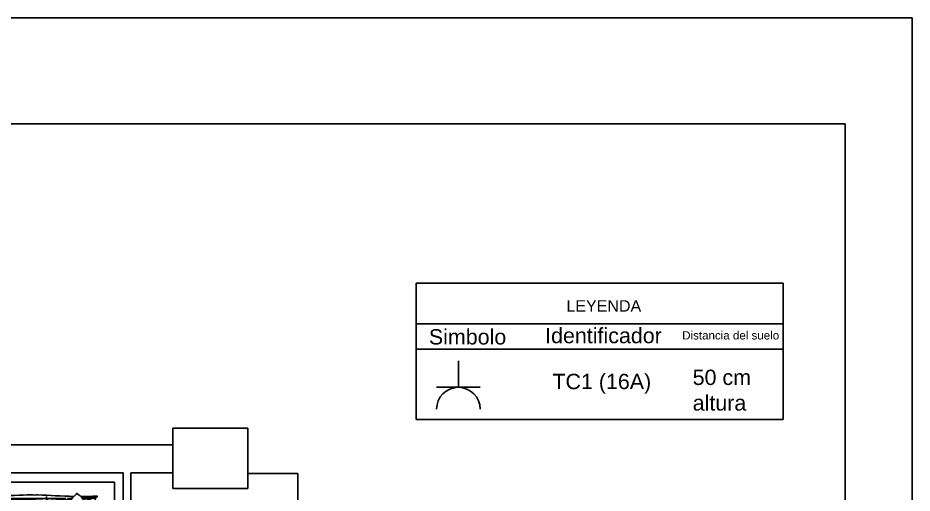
# Model space of a CAD drawing. Header units: millimetres. Extents: x 2377 to 4712, y -254 to 3188.
# Drawn here: x 4555 to 4681.5, y 1527 to 1594.2 of the extents above; entities that cross this region are included whole.
import ezdxf

# ---------------------------------------------------------------- set-up
doc = ezdxf.new("R2010")
doc.units = ezdxf.units.MM
doc.set_wipeout_variables(frame=1)
doc.linetypes.add('ACAD_ISO03W100', pattern=[30, 12, -18])
doc.layers.add('Mobiliario', color=254, linetype='Continuous')
doc.styles.get("Standard").update_dxf_attribs({"font": 'arial.ttf'})

# ---------------------------------------------------------------- blocks, each defined once
blk = doc.blocks.new('sl06-3')
blk.add_wipeout([(-1.097, 0), (-1.097, -0.785), (-1.004, -0.785), (-1.004, -0.826), (-0.998, -0.841), (-0.984, -0.846), (0.984, -0.846), (0.998, -0.841), (1.004, -0.826), (1.004, -0.785), (1.097, -0.785), (1.097, 0)])
for p, q in [((-1.097, 0), (0.187, 0)), ((-1.097, 0), (-1.097, -0.785)), ((1.097, 0), (0.187, 0)), ((1.097, 0), (1.097, -0.785)), ((-0.325, -0.163), (-0.325, -0.835)), ((0.325, -0.163), (0.325, -0.835)), ((-1.097, -0.785), (-0.911, -0.785)), ((-1.004, -0.785), (-1.004, -0.826)), ((1.097, -0.785), (0.911, -0.785)), ((1.004, -0.785), (1.004, -0.826)), ((-0.984, -0.846), (0.984, -0.846))]:
    blk.add_line(p, q)
for centre, radius, start, end in [((-0.911, -0.194), 0.0345, 350.3176, 84.0619), ((-0.69, -0.375), 0.216, 124.6365, 177.075), ((-0.734, 3.522), 3.685, 267.4551, 270.2867), ((-0.878, -0.16), 0.0199, 180, 270.2728), ((-3.416, -0.176), 2.538, 357.8878, 359.4607), ((-0.835, -7.469), 7.289, 89.1804, 90.3362), ((-0.582, 2.269), 2.466, 263.1189, 266.3413), ((-0.909, -0.461), 0.281, 57.5154, 70.1262), ((-0.561, -0.315), 0.216, 118.6365, 171.075), ((-0.832, -0.361), 0.281, 14.6616, 56.5316), ((-0.91, 27.813), 27.977, 270.565, 272.1795), ((-0.835, -7.469), 7.289, 87.8611, 88.2702), ((-0.582, 2.269), 2.466, 269.4986, 276.0002), ((-0.253, -43.628), 43.444, 89.3664, 90.3826), ((4.318, -0.535), 4.643, 175.6133, 183.6304), ((0.003, 3.161), 3.361, 264.4086, 275.4919), ((0.331, 1.193), 1.348, 262.4802, 263.9065), ((0.044, 1.193), 1.348, 276.0935, 277.5198), ((0.779, 7.538), 7.701, 265.8451, 268.9224), ((0.423, -7.178), 6.994, 89.0148, 91.5985), ((4.967, -0.535), 4.643, 175.6133, 183.6304), ((0.587, 2.191), 2.389, 264.0009, 270.3979), ((0.832, -0.361), 0.281, 123.4684, 165.3384), ((0.835, -7.469), 7.289, 91.7298, 92.1389), ((0.561, -0.315), 0.216, 8.925, 61.3635), ((0.734, 3.522), 3.685, 269.7133, 272.5449), ((0.835, -7.469), 7.289, 89.6638, 90.8196), ((0.587, 2.191), 2.389, 273.6594, 276.9846), ((0.909, -0.461), 0.281, 109.8738, 122.4846), ((0.69, -0.375), 0.216, 2.925, 55.3635), ((0.911, -0.194), 0.0345, 95.9381, 189.6824), ((3.416, -0.176), 2.538, 180.5393, 182.1122), ((0.878, -0.16), 0.0199, 269.7272, 0), ((-0.713, -0.421), 0.169, 102.9198, 157.8067), ((-0.775, -0.218), 0.226, 277.5785, 341.9977), ((-0.925, -0.236), 0.281, 313.1105, 354.9805), ((-0.952, -0.282), 0.281, 322.0792, 3.9492), ((0.775, -0.218), 0.226, 198.0023, 262.4215), ((0.925, -0.236), 0.281, 185.0195, 226.8895), ((0.952, -0.282), 0.281, 176.0508, 217.9208), ((0.713, -0.421), 0.169, 22.1933, 77.0802), ((-0.83, -0.496), 0.169, 108.9198, 163.8067), ((-0.691, -0.225), 0.222, 216.585, 270.1295), ((0.691, -0.225), 0.222, 269.8705, 323.415), ((0.83, -0.496), 0.169, 16.1933, 71.0802), ((-1.081, -0.596), 0.179, 285.638, 32.2993), ((-0.828, -0.299), 0.222, 222.585, 276.1295), ((-1.063, -0.35), 0.281, 329.6739, 345.032), ((-0.886, -0.309), 0.226, 291.1732, 322.6277), ((0.886, -0.309), 0.226, 217.3723, 248.8268), ((1.063, -0.35), 0.281, 194.968, 210.3261), ((0.828, -0.299), 0.222, 263.8705, 317.415), ((1.081, -0.596), 0.179, 147.7007, 254.362), ((6.398, -0.722), 7.289, 178.3493, 180.3362), ((-6.398, -0.722), 7.289, 359.6638, 1.6507), ((-0.927, 1.876), 2.649, 266.4089, 270.8584), ((-0.911, -0.765), 0.0199, 270, 0.2728), ((0.927, 1.876), 2.649, 269.1416, 273.5911), ((0.911, -0.765), 0.0199, 179.7272, 270), ((-0.984, -0.826), 0.0199, 180, 270), ((0.984, -0.826), 0.0199, 270, 0)]:
    blk.add_arc(centre, radius, start, end)
for p in [(-0.325, -0.835), (0.325, -0.835)]:
    blk.add_point(p)

msp = doc.modelspace()

# ---------------------------------------------------------------- linework, layer by layer
at = {"transparency": 33554687}
for p, q in [((4261.46, 1594.22), (4681.46, 1594.22)), ((4681.46, 1594.22), (4681.46, 1297.22)), ((4681.46, 1594.22), (4681.46, 1579.22)), ((4276.51, 1579.22), (4672, 1579.22)), ((4672, 1317.22), (4672, 1579.22)), ((4611.33, 1556.71), (4611.33, 1537.41)), ((4663.21, 1556.71), (4663.21, 1537.41)), ((4617.29, 1545.71), (4617.29, 1541.95)), ((4620.38, 1541.95), (4614.2, 1541.95)), ((4617.29, 1541.95), (4620.38, 1541.95)), ((4611.33, 1537.41), (4663.21, 1537.41)), ((4587.53, 1536.16), (4576.9, 1536.16)), ((4576.9, 1536.16), (4576.9, 1527.65)), ((4587.53, 1529.77), (4587.53, 1536.16)), ((4576.9, 1533.83), (4535.6, 1533.83)), ((4569.89, 1529.85), (4539.63, 1529.85)), ((4569.89, 1523.33), (4569.89, 1529.85)), ((4570.95, 1524), (4570.95, 1529.85)), ((4576.9, 1529.85), (4570.95, 1529.85)), ((4594.59, 1529.77), (4587.53, 1529.77)), ((4587.53, 1527.65), (4587.53, 1529.77)), ((4594.59, 1505.87), (4594.59, 1529.77)), ((4576.9, 1527.65), (4587.53, 1527.65))]:
    msp.add_line(p, q, dxfattribs=at)
at = {"ltscale": 0.4, "transparency": 33554687}
for p, q in [((4611.33, 1556.71), (4663.21, 1556.71)), ((4611.33, 1550.95), (4663.21, 1550.95)), ((4611.33, 1547.34), (4663.21, 1547.34))]:
    msp.add_line(p, q, dxfattribs=at)
at = {"color": 7, "true_color": 0xffffff, "transparency": 33554687}
for p, q in [((4617.29, 1541.95), (4617.29, 1545.71)), ((4614.2, 1541.95), (4620.38, 1541.95))]:
    msp.add_line(p, q, dxfattribs=at)
msp.add_arc((4617.29, 1538.86), 3.09, 359.9999, 179.9999, dxfattribs=at)
at = {"transparency": 33554687}
msp.add_arc((4617.29, 1538.86), 3.09, 359.9999, 179.9999, dxfattribs=at)

# ---------------------------------------------------------------- block references
at = {"layer": 'Mobiliario', "transparency": 33554687, "xscale": 12.41613580110048, "yscale": 12.41613580110048, "zscale": 12.41613580110048}
msp.add_blockref('sl06-3', (4555.02, 1528.53), dxfattribs=at)

# ---------------------------------------------------------------- texts
at = {"transparency": 33554687, "insert": (4632.56, 1554.28), "char_height": 1.623, "attachment_point": 1}
msp.add_mtext_dynamic_manual_height_columns('LEYENDA', width=31.33, gutter_width=8.11, heights=[0], dxfattribs=at)
at = {"color": 165, "linetype": 'ACAD_ISO03W100', "true_color": 0x5e67af, "transparency": 33554687, "attachment_point": 1}
for s, width, insert, char_height in [('{\\C256;Simbolo}', 12.7968, (4613.11, 1550.18), 2.1694), ('{\\C256;Identificador}', 12.7968, (4629.55, 1550.36), 2.1694), ('{\\C256;Distancia del suelo}', 15.3121, (4648.94, 1549.89), 1.1694), ('{\\C256;50 cm\\Paltura}', 12.7968, (4650.42, 1544.45), 2.1694), ('{\\C256;TC1 (16A)}', 14.5032, (4630.58, 1543.86), 2.1694)]:
    msp.add_mtext_dynamic_manual_height_columns(s, width=width, gutter_width=10.85, heights=[0], dxfattribs=dict(at, insert=insert, char_height=char_height))

doc.saveas('drawing.dxf')
